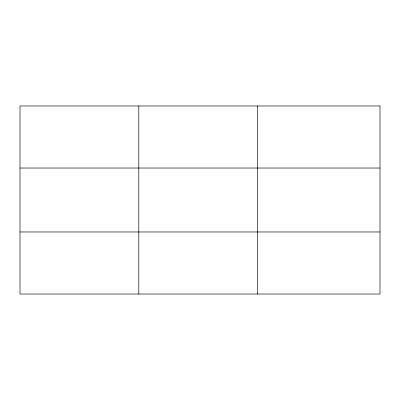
<?xml version="1.0" encoding="UTF-8"?>
<svg xmlns="http://www.w3.org/2000/svg" width="400" height="400" viewBox="0 0 400 400"><rect width="100%" height="100%" fill="white"/><g stroke="black" fill="none" stroke-linecap="round" stroke-linejoin="round"><path stroke-width="0.6" d="M138.8 294.025L138.8 105.975M257.6 294.025L257.6 105.975M20 168.03L380 168.03M20 231.97L380 231.97M380 105.975L380 294.025L20 294.025L20 105.975L380 105.975"/></g></svg>
